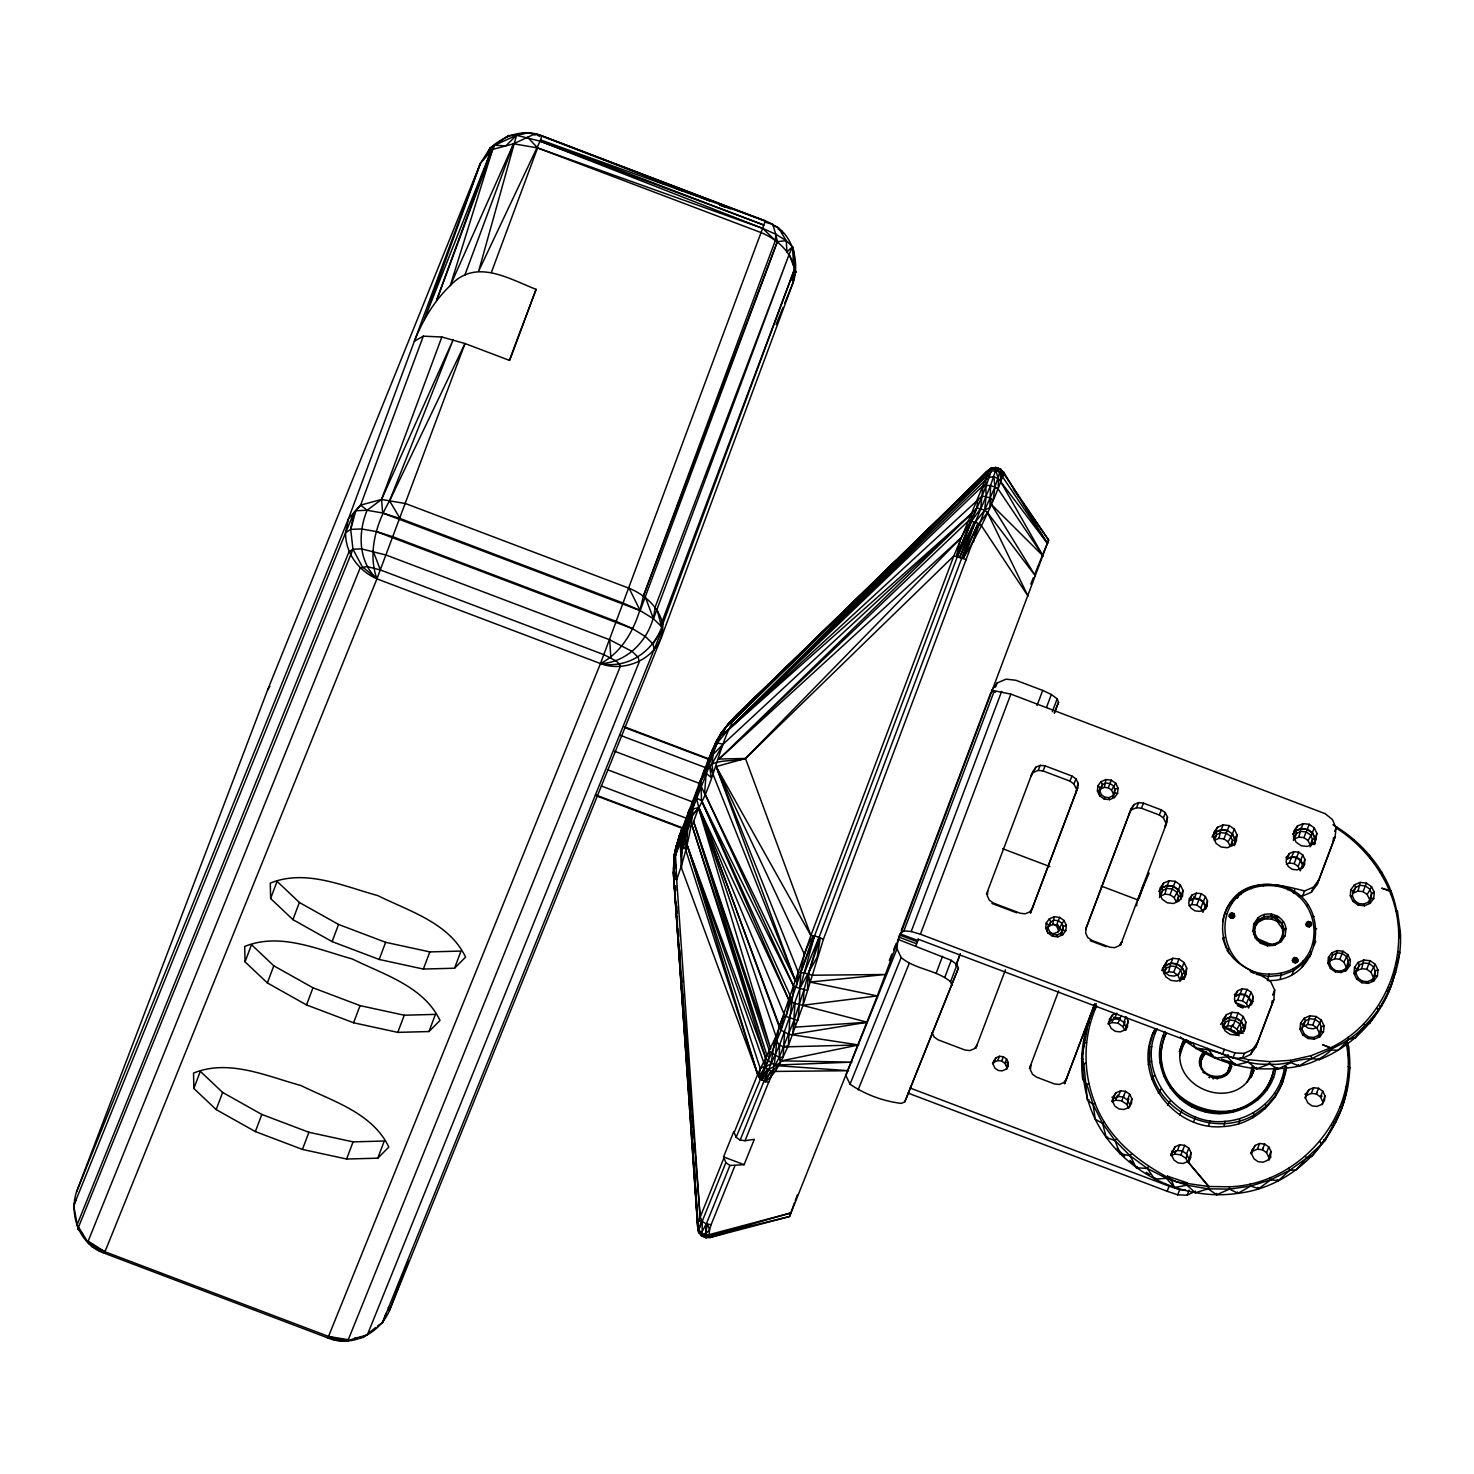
<?xml version="1.0" encoding="UTF-8"?>
<svg xmlns="http://www.w3.org/2000/svg" width="1474" height="1474" viewBox="0 0 1474 1474"><rect width="100%" height="100%" fill="white"/><g stroke="black" fill="none" stroke-linecap="round" stroke-linejoin="round"><path stroke-width="1.5" d="M1284.315 1068.355C1280.187 1097.264 1253.821 1119.448 1225.115 1121.346L1223.973 1126.486C1173.912 1132.124 1130.263 1074.049 1155.211 1028.686M745.052 1140.692L754.319 1139.347L744.094 1164.681L729.925 1165.473L725.89 1162.636L723.55 1156.887L733.776 1131.553L736.116 1137.302L740.151 1140.139L745.052 1140.692L768.728 1082.1C779.23 1061.133 772.597 1035.854 784.279 1014.646L698.787 807.549L696.41 798.153L696.999 791.243L716.143 741.606L728.672 723.218L896.174 560.378M734.826 1166.008L711.15 1224.599L706.249 1224.046L702.214 1221.209L700.113 1216.824L673.821 878.928C672.328 849.632 679.256 836.569 675.055 851.935L679.901 833.916L674.023 855.786L673.434 873.105L697.644 1226.423L698.713 1232.485L701.495 1235.765L705.456 1237.478L710.339 1237.441L789.585 1216.529L877.306 995.927L1048.64 540.092L1000.735 469.285L996.479 467.811L988.63 470.28L985.719 479.934L986.106 496.222L984.669 510.115L823.45 939.178L803.054 1005.231L788.387 1045.545C782.289 1058.277 777.001 1073.09 765.19 1081.713L759.792 1078.71L757.691 1074.343L681.43 867.891L680.288 843.828L687.363 816.062L682.959 832.11L696.999 791.243L680.859 855.915L684.249 826.306M1347.697 1042.45C1361.147 1111.764 1308.543 1185.078 1238.013 1193.332L1229.556 1189.113L1229.574 1186.773C1301.192 1184.451 1361.294 1112.759 1345.928 1041.749M1225.115 1121.346C1177.763 1126.56 1135.201 1072.906 1157.145 1028.963M723.789 1158.251L698.381 1221.706L697.644 1226.423L701.495 1235.765L706.359 1237.626L698.713 1232.485L673.636 876.219L674.023 855.786L679.827 834.671M1397.315 915.317C1392.156 877.417 1365.698 843.736 1332.938 824.814M1267.419 945.829L1260.454 943.176L1255.277 937.906L1252.9 931.034L1253.803 923.94L1257.801 918.007C1267.548 909.218 1284.517 915.686 1286.01 928.694L1285.107 935.806L1281.09 941.72L1274.789 945.295L1267.419 945.829L1267.456 944.502C1256.309 943.028 1249.676 927.736 1258.943 919.887C1267.64 911.964 1282.62 917.676 1283.909 929.339L1283.117 935.622L1280.482 941.186L1273.978 944.042L1267.456 944.502M1252.439 1067.416L1252.347 1071.395L1253.784 1067.876M1264.121 914.433L1264.471 918.984L1258.28 922.079L1254.374 927.662L1253.619 934.442L1255.387 925.119L1253.803 923.94M736.116 1137.302L781.054 1030.179L800.806 972.416L957.51 556.251L974.406 521.833L959.814 556.932L975.309 522.109L984.669 510.115L989.865 507.609L990.602 485.425L996.479 467.811L991.412 467.995L986.419 471.772L972.066 486.899L991.412 467.995L1000.256 472.491L1002.781 476.028C992.573 504.605 979.16 532.354 963.314 558.185L978.073 523.436L973.448 542.211M1344.343 1096.49L1341.93 1107.748L1325.329 1140.415L1306.572 1158.103L1289.658 1170.356L1270.846 1179.753L1250.634 1186.073L1238.013 1193.332C1181.024 1201.752 1121.051 1171.019 1095.274 1119.356C1078.305 1084.109 1078.876 1040.939 1094.721 1005.489M1347.162 1084.606C1345.007 1111.783 1328.461 1135.404 1312.044 1156.335L1306.572 1158.103L1296.236 1169.895L1289.658 1170.356L1278.308 1180.748L1270.846 1179.753L1258.741 1188.634L1250.634 1186.073L1229.556 1189.113L1216.695 1194.714L1208.127 1188.836L1208.459 1186.478L1176.657 1181.982C1142.147 1164.976 1109.259 1140.563 1095.035 1103.289C1082.745 1072.169 1082.764 1036.333 1096.748 1005.784M1180.306 1036.959C1201.881 1054.942 1228.782 1065.794 1256.64 1068.779C1282.048 1069.313 1311.842 1068.963 1331.114 1050.059L1330.414 1047.903L1322.694 1044.771L1330.617 1047.774C1387.126 1020.874 1414.211 948.685 1389.614 891.199L1381.691 888.196L1391.106 890.83L1391.493 895.179M693.683 799.866C692.319 827.154 685.889 853.907 676.677 879.646L700.113 1216.824M759.792 1078.71L767.604 1069.184L761.8 1080.129L768.341 1069.903L780.428 1062.441L779.156 1057.448L779.543 1045.195L799.995 988.022L814.514 935.787L823.45 939.178M681.43 867.891L682.517 836.716L690.809 807.273L684.894 837.711L685.281 848.471L757.691 1074.343L734.015 1132.916M740.151 1140.139L771.031 1063.712L774.882 1039.115L779.543 1045.195L783.855 1046.909L788.387 1045.545L789.806 1018.423L793.86 986.603L701.421 800.437L696.41 798.153L700.758 781.386L701.053 786.176L795.555 981.242L709.547 765.559L688.487 819.397L686.737 819.636L684.894 837.711L757.691 1074.343L776.006 1036.443L810.866 935.474L953.862 555.938L987.801 473.983L727.732 730.312L717.193 742.988L711.205 753.38L721.154 732.928L734.365 717.359L988.63 470.28L727.732 730.312L719.607 736.595L707.299 762.316M966.447 559.641L953.862 555.938L745.476 758.465L716.143 766.591L798.355 972.453L800.806 972.416L813.501 935.714C795.905 960.661 801.893 992.113 797.803 1020.579L786.195 1016.434L783.32 1017.336L781.054 1030.179L788.903 1034.287L858.623 1044.937L781.423 1060.856L779.156 1057.448L769.631 1051.644L693.591 821.571L767.18 1056.268L692.08 825.624L698.565 808.139C715.093 778.898 719.091 743.744 736.116 715.387L823.966 631.24M681.614 834.155L681.43 829.715L674.023 855.786L673.821 878.928L676.677 879.646L675.534 855.583L680.859 832.239L709.123 757.839L721.855 732.044L725.153 729.317M676.677 879.646L673.452 868.131L676.105 867.67L674.171 857.002L680.288 843.828L688.487 819.397L686.644 843.902L765.89 1058.719L774.937 1065.518L779.156 1057.448L783.099 1057.171L784.537 1032.629M1275.913 886.261L1275.968 884.953C1334.246 892.839 1325.476 983.195 1267.364 980.505L1269.206 974.111C1333.933 974.554 1325.476 880.07 1263.476 885.837C1207.574 890.72 1215.147 974.13 1269.206 974.111M795.039 1003.389L867.32 1022.237L792.736 1034.343L795.039 1003.389L791.354 1001.915L790.672 996.664L701.421 800.437L701.163 780.336C713.674 761.45 714.761 735.931 732.357 719.644L989.533 469.893M1136.675 905.791L1136.841 902.641M1229.556 1189.113L1208.127 1188.836L1195.322 1192.761L1195.396 1191.434M1192.521 1042.726L1195.893 1048.401C1220.914 1049.027 1243.245 1066.568 1269.501 1064.007C1286.526 1066.513 1302.924 1055.458 1319.359 1059.695C1357.867 1044.145 1388.453 1008.677 1396.081 967.828M988.446 471.127L995.908 470.906L998.285 478.497L998.359 488.594L990.602 485.425L975.309 522.109L819.12 937.151L808.342 973.982L807.402 990.491L793.86 986.603L704.627 792.957L706.138 773.371L704.922 770.441C713.527 757.544 732.67 762.555 745.476 758.465L960.808 538.121C974.277 516.508 984.392 492.703 992.02 468.437L987.709 470.888L730.957 722.868L850.867 605.114M327.91 1337.931L600.471 663.558C625.179 650.789 638.076 622.36 643.346 596.178L775.342 240.52L775.766 234.219L772.652 224.14L765.393 220.897L541.953 135.866C524.025 128.256 503.629 135.553 489.994 148.303L480.377 163.374L267.568 690.072L76.501 1191.969C68.744 1215.331 80.075 1245.18 104.359 1253.213L327.91 1337.931C351.42 1348.028 379.868 1333.307 389.449 1310.57L661.329 637.634L793.325 281.976C800.419 260.327 791.133 228.323 766.738 222.648M800.806 972.416L808.342 973.982L804.122 989.312L803.054 1005.231L877.306 995.927L809.889 982.071L808.342 973.982L820.336 937.722L817.186 957.031L799.995 988.022M1347.973 1055.495L1348.618 1046.522L1346.941 1046.208M702.195 1235.912L702.214 1221.209L725.89 1162.636M1230.145 1066.236L1230.421 1062.367L1232.006 1061.925L1229.592 1064.486L1230.421 1062.367L1229.445 1062.183L1229.703 1066.089L1227.602 1072.188L1230.145 1066.236L1231.693 1066.181C1226.35 1090.041 1188.136 1072.796 1202.692 1053.044L1204.258 1054.555L1206.451 1051.496L1200.757 1060.801L1201.55 1059.032C1195.267 1078.747 1231.767 1083.906 1230.403 1062.717M1394.201 974.443C1390.277 994.453 1379.001 1011.385 1364.85 1025.628C1347.199 1045.858 1320.593 1051.717 1299.147 1066.015L1290.819 1062.625L1278.05 1069.055L1269.501 1064.007L1269.685 1061.667L1290.69 1060.303L1311.123 1055.679L1330.414 1047.903M1314.421 941.204L1314.108 945.368L1315.748 941.315L1314.089 940.375M697.773 1227.308L673.434 873.105L674.41 860.392M897.021 948.814L897.85 939.325L951.227 960.329L957.013 964.678L958.395 968.105L904.852 1101.778L901.443 1103.4C883.331 1101.262 865.035 1094.482 850.019 1084.219L845.855 1075.449L897.021 948.814L901.185 957.566C915.465 969.689 936.34 969.579 950.564 981.813L951.928 985.258M987.746 891.125L987.322 895.879L989.404 900.246L993.458 903.101L1020.266 913.254L1025.185 913.806L1029.626 911.909L1032.445 908.076L1077.678 788.019L1078.102 783.265L1076.002 778.898L1071.966 776.043L1045.14 765.89L1040.239 765.338L1035.78 767.235L1030.916 776.135L1035.78 767.235M993.623 1060.875L993.292 1064.67L994.968 1068.171L998.193 1070.456L1002.117 1070.879L1005.673 1069.369L1007.94 1066.292L1008.271 1062.496L1006.595 1058.995L1003.37 1056.729L999.446 1056.287L995.871 1057.816L992.463 1063.749M1045.748 928.307L1046.208 923.092L1049.304 918.873L1054.205 916.773L1059.603 917.381L1064.044 920.513L1066.328 925.322L1065.868 930.536L1062.772 934.756L1057.89 936.838L1052.491 936.248L1048.051 933.116L1045.748 928.307L1048.254 928.657L1049.912 932.158L1053.155 934.424L1057.079 934.866L1060.635 933.355L1062.883 930.278L1063.215 926.483L1061.556 922.982L1058.314 920.716L1054.389 920.273L1050.833 921.803L1047.424 927.736M1061.151 934.59L1063.215 926.483L1066.328 925.322M1032.445 908.076L1030.4 913.143L1075.633 793.086L1078.102 783.265M1097.43 791.096L1097.89 785.882L1100.986 781.662L1105.887 779.562L1111.285 780.17L1115.726 783.302L1118.029 788.111L1117.568 793.325L1114.473 797.545L1109.572 799.645L1104.173 799.037L1099.733 795.905L1097.43 791.096L1099.936 791.446L1101.612 794.947L1104.837 797.231L1108.761 797.655L1112.336 796.144L1114.584 793.067L1114.915 789.272L1113.239 785.771L1110.014 783.505L1106.09 783.062L1102.515 784.592L1099.107 790.525M1118.029 788.111L1114.915 789.272L1112.833 797.379L1114.584 793.067L1117.568 793.325M1125.602 1030.068L1128.2 1021.15L1126.044 1016.655L1123.759 1022.348L1125.896 1026.825M1126.228 1029.792L1128.2 1021.15M1129.287 1107.693L1131.866 1098.775L1129.729 1094.279L1125.583 1091.368L1120.572 1090.797L1116.002 1092.75L1113.11 1096.674L1112.686 1101.539L1114.823 1106.034L1118.969 1108.945L1123.999 1109.498L1128.568 1107.564L1131.442 1103.621L1131.866 1098.775M1167.519 817.149L1165.05 826.969L1167.519 817.149L1165.418 812.782L1161.383 809.926L1143.492 803.164L1138.591 802.611L1134.132 804.509L1131.332 808.342L1085.656 929.173M1159.541 897.574L1159.835 894.331L1162.71 890.407L1167.279 888.453L1172.309 889.025L1176.436 891.936L1178.592 896.413L1178.15 901.277M1163.797 965.47L1163.281 971.403L1165.897 976.875L1170.946 980.431L1177.063 981.113L1182.645 978.736L1186.165 973.946L1186.681 968.013L1184.064 962.54L1179.016 958.984L1172.899 958.303L1167.316 960.679L1162.433 968.86M1180.895 899.472L1181.245 895.418L1178.574 889.817L1173.396 886.169L1167.113 885.469L1161.401 887.901L1159.006 891.18M1182.996 890.407L1182.48 896.321L1178.96 901.111L1173.396 903.488L1167.261 902.807L1162.212 899.251L1159.596 893.778L1160.13 887.864L1163.649 883.055L1169.214 880.697L1175.349 881.378L1180.379 884.934L1182.996 890.407L1180.95 895.473L1178.334 889.983L1173.286 886.445L1167.168 885.763L1161.604 888.122L1159.246 891.328M1179.919 981.518L1181.835 978.902L1182.259 974.038L1180.121 969.542L1175.976 966.631L1170.964 966.078L1166.395 968.013L1163.502 971.956M1184.119 979.012L1186.681 968.013M1184.562 977.096L1184.93 973.043L1182.24 967.423L1177.081 963.793L1170.798 963.093L1165.086 965.525L1162.673 968.805M1172.254 1150.66L1171.83 1155.524L1173.967 1160.02L1178.113 1162.931L1183.125 1163.483L1187.694 1161.549L1190.587 1157.606L1191.01 1152.742L1188.873 1148.264L1184.727 1145.353L1179.697 1144.782L1175.128 1146.735L1170.725 1154.455M1205.161 909.126L1207.482 900.909L1205.4 896.524L1201.365 893.686L1196.446 893.133L1192.005 895.031L1189.186 898.864L1188.763 903.617L1190.863 907.984L1194.898 910.84L1199.799 911.374L1204.258 909.476L1207.077 905.644L1207.482 900.909M1188.431 1161.678L1191.01 1152.742M1232.098 845.486L1232.522 840.641L1230.385 836.145L1226.239 833.234L1221.209 832.681L1216.64 834.616L1213.765 838.54M1234.364 845.615L1236.944 834.616L1234.328 829.143L1229.279 825.587L1223.144 824.906L1217.579 827.283L1214.06 832.073L1213.544 838.006L1216.161 843.478L1221.209 847.034L1227.326 847.716L1232.89 845.339L1236.41 840.548L1236.944 834.616L1234.88 839.719M1234.825 843.681L1235.175 839.646L1232.504 834.026L1227.326 830.378L1221.043 829.678L1215.331 832.11L1212.936 835.389M1229.095 916.036L1231.398 912.903L1234.088 913.917L1234.586 916.662L1232.393 918.376L1229.721 917.362L1229.095 916.036L1234.586 916.662M1243.43 1031.026L1245.825 1021.998L1243.208 1016.526L1238.16 1012.97L1232.024 1012.288L1226.46 1014.665L1222.941 1019.455L1222.425 1025.388L1225.041 1030.86L1230.09 1034.416L1236.207 1035.098L1241.79 1032.721L1245.29 1027.931L1245.825 1021.998M1243.706 1031.081L1244.056 1027.028L1241.384 1021.408L1236.207 1017.779L1232.835 1026.309L1227.805 1025.738L1223.236 1027.691L1225.539 1021.998L1230.09 1020.063L1235.12 1020.616L1239.265 1023.527L1241.403 1028.023L1240.979 1032.887L1243.522 1033.108M1250.855 1004.844L1253.176 996.608L1251.076 992.242L1247.041 989.386L1242.14 988.851L1237.681 990.749L1234.862 994.581L1234.457 999.317L1236.539 1003.702L1240.574 1006.539L1245.493 1007.092L1249.934 1005.194L1252.753 1001.362L1253.176 996.608M1252.218 1149.388L1251.776 1154.253L1253.932 1158.748L1258.059 1161.659L1263.089 1162.212L1267.658 1160.259L1270.533 1156.335L1270.975 1151.47L1268.819 1146.993L1264.692 1144.082L1259.662 1143.511L1255.093 1145.464L1250.671 1153.184M915.722 946.105L918.376 939.288L1232.964 1058.019L1242.306 1058.424L1250.578 1054.481L1255.811 1047.148L1271.822 1004.623L1272.154 1000.828M1255.811 1047.148L1273.868 999.556L1274.697 990.067L1270.514 981.316C1256.567 971.09 1237.478 967.902 1228.542 951.32C1220.767 936.93 1220.527 919.629 1228.432 905.239C1245.788 876.127 1277.995 884.087 1304.564 890.959L1313.463 887.164L1319.101 879.499L1335.112 836.974L1336.034 828.001L1332.422 819.562L1325.163 813.685L1010.869 694.107L994.36 690.772L990.952 692.393L901.296 930.352M1293.435 840.512L1293.73 837.269L1296.604 833.344L1301.174 831.391L1306.204 831.962L1310.331 834.874L1312.486 839.369L1312.044 844.215L1310.128 846.85M1292.385 960.606L1294.688 957.474L1297.378 958.487L1297.875 961.214L1295.701 962.946L1293.011 961.914L1292.385 960.606L1297.875 961.214M1302.334 868.131L1302.611 864.98L1300.529 860.595L1296.475 857.757L1291.574 857.205L1287.134 859.102L1286.102 857.168M1302.537 867.633L1304.859 859.397L1302.776 855.031L1298.741 852.193L1293.84 851.64L1289.381 853.538L1286.562 857.371L1286.139 862.106L1288.239 866.491L1292.274 869.328L1297.175 869.881L1301.634 867.983L1304.453 864.151L1304.859 859.397M1305.946 924.585L1308.267 921.453L1310.939 922.466L1311.436 925.211L1309.262 926.925L1306.572 925.912L1305.946 924.585L1311.436 925.211M1316.89 833.344L1314.329 844.326L1316.89 833.344L1314.274 827.872L1309.244 824.316L1303.108 823.634L1297.544 826.011L1294.025 830.802L1293.49 836.716L1296.107 842.207L1301.155 845.744L1307.291 846.426L1312.855 844.068L1316.374 839.277M1305.19 828.885L1301.008 828.406L1295.296 830.839L1296.604 833.344L1294.301 839.019L1298.87 837.085L1303.9 837.637L1307.291 829.107L1312.468 832.755L1315.14 838.374L1314.605 844.436L1312.044 844.215M1300.031 1029.221L1300.584 1023.14L1304.177 1018.239L1309.889 1015.807L1316.171 1016.507L1321.349 1020.137L1324.021 1025.757L1323.486 1031.837L1319.875 1036.738L1314.182 1039.17L1307.899 1038.47L1302.721 1034.84L1300.031 1029.221L1302.168 1029.515L1304.324 1034.011L1308.451 1036.922L1313.481 1037.493L1318.051 1035.54L1320.925 1031.616L1321.367 1026.752L1319.212 1022.256L1315.084 1019.345L1310.054 1018.792L1305.485 1020.727L1302.611 1024.67L1302.168 1029.515M1318.788 1035.669L1321.367 1026.752L1324.021 1025.757M1327.908 963.167L1328.406 957.474L1331.796 952.867L1337.139 950.583L1343.017 951.246L1347.862 954.655L1350.368 959.906L1349.871 965.599L1346.499 970.205L1341.156 972.49L1335.26 971.827L1330.414 968.418L1327.908 963.167L1329.585 963.388L1331.667 967.773L1335.702 970.611L1340.603 971.163L1345.062 969.266L1347.881 965.433L1348.305 960.698L1346.204 956.313L1342.169 953.475L1337.268 952.923L1332.809 954.82L1328.424 962.54M1329.585 963.388L1329.99 958.653L1328.406 957.474M1322.325 1104.616L1324.905 1095.698L1322.768 1091.202L1318.622 1088.291L1313.592 1087.738L1309.023 1089.673L1306.148 1093.597L1305.724 1098.462L1307.862 1102.957L1312.007 1105.869L1317.019 1106.421L1321.588 1104.487L1324.481 1100.544L1324.905 1095.698M1350.295 895.823L1350.829 889.743L1354.44 884.824L1360.152 882.392L1366.435 883.092L1371.594 886.74L1374.284 892.341L1373.75 898.421L1370.138 903.341L1364.427 905.773L1358.144 905.073L1352.985 901.425L1350.295 895.823L1352.432 896.118L1354.569 900.614L1358.715 903.525L1363.745 904.078L1368.314 902.143L1371.189 898.2L1371.612 893.336L1369.475 888.859L1365.348 885.948L1360.318 885.377L1355.748 887.33L1352.856 891.254L1352.432 896.118M1350.368 959.906L1348.305 960.698L1345.522 971.255L1347.881 965.433L1349.871 965.599M1353.98 973.43L1354.514 967.368L1358.125 962.448L1363.819 960.016L1370.101 960.716L1375.279 964.365L1377.969 969.966L1377.416 976.046L1373.823 980.947L1368.112 983.379L1361.829 982.697L1356.651 979.049L1353.98 973.43L1356.117 973.743L1358.254 978.22L1362.4 981.131L1367.43 981.702L1371.981 979.749L1374.874 975.825L1375.297 970.961L1373.16 966.483L1369.014 963.554L1363.984 963.001L1359.433 964.954L1355.011 972.674M1356.117 973.743L1356.541 968.879L1354.514 967.368M1369.033 902.272L1371.612 893.336L1374.284 892.341M1377.969 969.966L1375.297 970.961L1372.57 981.5L1374.874 975.825L1377.416 976.046M1298.594 895.602L1302.519 896.026L1311.418 892.231L1317.056 884.566L1333.067 842.041L1333.528 837.564M76.501 1191.969L348.38 519.032L480.377 163.374L492.611 149.445L513.56 143.789L537.586 147.916L761.118 232.616C776.964 239.193 790.801 251.409 794.744 268.544L793.325 281.976L784.702 303.294M990.602 485.425L986.217 485.517L982.9 487.397L981.96 495.983L977.796 499.981L976.838 507.922L971.808 513.394L971.016 520.948L956.497 556.177L960.808 538.121L719.036 759.036L745.476 758.465L810.866 935.474L814.514 935.787M1208.459 1186.478L1187.694 1161.549L1208.975 1186.496L1208.127 1188.836L1186.939 1185.207L1166.524 1178.371L1147.398 1168.458L1130.079 1155.745L1114.989 1140.563L1102.552 1123.317L1095.274 1119.356L1093.063 1104.413L1086.78 1084.385L1082.745 1079.429C1079.484 1053.542 1083.887 1026.678 1096.324 1003.702M734.236 1230.2L710.339 1237.441L705.456 1237.478L706.249 1224.046L729.925 1165.473M1246.986 1082.082L1249.915 1076.481L1252.237 1066.236M1252.181 1071.598L1252.66 1067.231M779.543 1045.195L771.031 1063.712L765.375 1066.973L759.202 1077.494L760.271 1068.539L686.644 843.902L763.808 1062.643C764.582 1067.876 769.483 1071.966 774.808 1071.432L848.563 1070.714L774.937 1065.518M713.14 773.095L711.905 764.085L713.14 754.393L723.181 744.149L971.808 513.394L719.036 759.036L968.492 520.819L975.309 522.109L981.168 525.297L1027.986 596.049L987.451 512.528L984.669 510.115L976.838 507.922L957.51 556.251M1399.452 938.256L1400.3 931.513L1397.389 910.858L1395.731 910.692M971.808 513.394L727.732 730.312L985.719 479.934L989.367 477.226L993.918 476.857L994.932 487.083L993.126 500.589L990.307 497.862L981.96 495.983L980.671 508.493L971.661 520.985L956.497 556.177M1181.19 1046.595L1184.046 1039.539C1161.309 1084.606 1236.041 1117.292 1253.969 1070.271L1251.113 1077.328L1249.915 1076.481M796.31 987.046L798.355 972.453M984.669 510.115L994.932 487.083L1000.735 469.285L995.669 467.387L991.578 469.064M769.631 1051.644L768.175 1060.543L759.202 1077.494M685.244 828.572L682.149 847.347L685.281 848.471M504.9 138.059L508.493 135.571L516.563 135.276L540.092 141.154L762.684 228.396L775.766 234.219L786.232 240.667L792.515 246.748L789.18 254.265L795.794 272.008L792.312 280.521L795.794 272.008L794.744 268.544L662.747 624.202C664.24 655.156 627.408 674.042 600.471 663.558L376.939 578.858C367.542 553.137 376.146 523.583 389.597 500.828L464.992 343.534L509.691 360.467L536.094 289.328C508.106 278.475 475.605 258.079 450.307 285.532C434.075 300.972 422.651 320.521 414.378 341.213L423.314 336.164L441.85 337.012L464.992 343.534L376.939 578.858L104.359 1253.213M82.655 1233.738L78.159 1229.371L78.564 1226.994L352.968 549.212L350.701 529.369L353.963 512.676L360.614 505.103L423.314 336.164M1275.839 1068.632C1270.864 1100.396 1235.267 1120.019 1205.087 1111.82L1205.308 1110.548C1172.475 1103.16 1150.457 1063.509 1166.505 1032.777M1269.501 1064.007L1256.64 1068.779L1248.128 1062.054L1235.452 1065.149L1235.673 1063.878L1221.578 1059.143M1195.322 1192.761L1186.939 1185.207L1174.446 1187.51L1166.524 1178.371L1154.621 1179.089L1147.398 1168.458L1136.325 1167.758L1130.079 1155.745L1120.074 1153.755L1114.989 1140.563L1106.274 1137.486L1102.552 1123.317L1093.063 1104.413L1087.351 1099.825L1083.851 1063.731L1081.548 1058.664L1088.328 1022.698L1094.814 1005.508M1347.789 1078.489L1349.816 1067.287L1348.12 1066.679M1210.099 1120.774L1208.551 1125.896M1283.633 921.84L1281.809 923.258L1271.528 919.076L1271.491 913.917L1272.523 916.644L1278.455 916.552L1277.221 918.578L1277.829 922.337L1281.919 928.03L1283.909 929.339L1286.01 928.694M1283.909 929.339L1280.482 941.186M786.195 1016.434L789.216 1000.735L701.421 800.437M1330.617 1047.774L1331.114 1050.059L1338.152 1050.299L1349.042 1039.188L1355.085 1038.046L1364.85 1025.628L1369.678 1023.269C1388.563 996.442 1402.732 965.065 1400.3 931.513L1398.605 931.052M78.159 1229.371L73.7 1205.695L345.579 532.759L348.38 519.032L360.614 505.103L381.563 499.446L405.59 503.574L629.122 588.273C644.893 594.777 658.896 606.993 662.747 624.202C654.806 650.458 628.164 669.436 600.471 663.558L765.393 220.897L540.516 139.919L763.882 225.061L540.092 141.154L541.953 135.866L765.264 221.174M1179.9 1055.624L1183.161 1045.637L1186.625 1040.331L1185.317 1039.852L1180.066 1049.414M1248.128 1062.054L1248.607 1059.732L1269.685 1061.667M1200.665 1056.766L1201.844 1057.65L1201.015 1061.427L1199.744 1060.911M1222.738 921.563C1225.852 897.924 1250.689 881.341 1273.812 884.879M680.288 843.828L688.284 813.74M1205.087 1111.82C1171.167 1104.192 1148.412 1063.215 1164.976 1031.468M1205.308 1110.548C1234.512 1118.471 1268.967 1099.475 1273.776 1068.742M1396.597 965.599L1399.784 952.259L1398.089 951.504M701.495 1235.765L705.088 1234.604L707.612 1224.212L709.528 1229.74L709.031 1236.225L710.339 1237.441M682.959 832.11L686.165 819.083M1223.973 1126.486C1256.014 1124.717 1282.196 1098.388 1286.489 1067.139L1284.812 1066.347M1286.489 1067.139L1281.79 1084.367M1211.462 1077.439L1211.702 1076.499M681.43 829.715L676.216 846.039L678.206 843.865L682.665 827.909L675.534 855.583L685.613 820.484M535.228 135.074L529.221 132.678L516.563 135.276L478.718 270.94L540.092 141.154M400.025 518.479L389.597 500.828L453.218 339.646L381.563 499.446L367.118 510.262C357.777 532.556 358.2 561.502 376.939 578.858C358.569 570.843 345.377 553.155 345.579 532.759L350.701 529.369L355.842 510.704L367.118 510.262L382.632 513.007L400.025 518.479L623.557 603.198L640.158 610.586L653.479 618.785L661.457 626.505L662.194 629.453L382.485 1322.712L377.381 1326.103M1186.939 1185.207L1187.565 1182.922L1167.445 1176.178L1166.524 1178.371M1274.402 1067.802C1257.359 1147.472 1134.003 1107.103 1166.229 1032.942M1139.089 898.532L1144.119 883.313L1137.652 900.485M673.434 873.105L674.429 869.697M705.456 1237.478L709.51 1236.668L701.366 1232.946L698.75 1229.906L701.624 1219.993L698.381 1221.706M1259.367 919.629L1257.801 918.007L1258.28 922.079L1264.526 916.717M1256.53 939.675L1256.898 938.441L1272.781 945.166M1251.094 1077.402L1253.011 1071.119L1251.776 1070.437M804.122 989.312L794.154 1020.008L779.156 1057.448M508.493 135.571L494.693 145.207L492.611 149.445L450.307 285.532L513.56 143.789L535.228 133.747L541.953 135.866M711.15 1224.599L709.528 1229.74L705.088 1234.604L709.031 1236.225L789.585 1216.529L794.449 1202.784M682.333 828.37L674.171 857.002L674.023 855.786M1239.155 1035.78L1227.75 1029.276L1228.063 1028.355L1223.641 1027.175M1230.053 1070.75L1228.874 1069.866L1229.961 1066.715L1231.693 1066.181M675.055 851.935L677.303 845.468M1235.452 1065.149L1227.252 1056.803L1228.026 1054.555M789.216 1000.735L698.787 807.549L692.375 815.435L688.321 827.061L692.08 825.624L765.89 1058.719L765.061 1066.089L760.271 1068.539M1137.615 900.467L1149.13 872.995M480.377 163.374L424.254 319.582L490.787 151.527L494.693 145.207L516.563 135.276L505.785 145.889L494.693 145.207L489.994 148.303L487.139 154.899M1052.491 936.248L1053.155 934.424M1104.173 799.037L1104.837 797.231M1129.581 1104.45L1127.426 1099.954L1123.299 1097.043L1123.851 1095.495M1230.937 918.21L1232.872 913.069M1294.227 962.78L1296.162 957.639M1307.788 926.759L1309.723 921.619M1262.96 1148.209L1262.389 1149.757L1266.534 1152.668L1268.672 1157.164L1270.809 1157.459M1307.899 1038.47L1308.451 1036.922M1358.144 905.073L1358.715 903.525M1335.26 971.827L1335.702 970.611M1316.89 1092.418L1316.319 1093.966L1320.464 1096.896L1322.602 1101.373M1361.829 982.697L1362.4 981.131M492.611 149.445L436.525 300.604L490.787 151.527L489.737 148.487L494.693 145.207M441.85 337.012L381.563 499.446L382.632 513.007L640.158 610.586L777.369 241.644L775.766 234.219M464.715 275.417L513.56 143.789M491.395 272.395L537.586 147.916L527.655 137.229M645.372 597.302L653.479 618.785L789.18 254.265L654.972 607.564C652.89 635.497 629.472 662.747 600.471 663.558M795.205 1200.72L797.471 1194.659M1200.573 1061.28L1203.705 1054.26M794.744 268.544L661.918 622.083L661.457 626.505L657.183 609.923M687.787 813.593L689.261 809.65M193.868 1088.475L200.317 1071.322L222.629 1092.437L261.819 1114.436L308.895 1132.272L353.078 1141.871L384.253 1141.023L377.786 1158.177L346.611 1159.025L302.428 1149.425L255.352 1131.59L216.181 1109.59L193.868 1088.475L193.536 1073.09C228.894 1058.682 266.72 1076.167 301.083 1085.583C332.627 1101.244 372.59 1112.852 388.823 1147.085L377.786 1158.177M245.034 961.84L251.501 944.687L273.796 965.802L312.985 987.783L360.061 1005.618L404.245 1015.217L435.42 1014.388L428.971 1031.542L397.777 1032.371L353.594 1022.772L306.518 1004.936L267.347 982.937L245.034 961.84L244.702 946.455C280.06 932.047 317.887 949.532 352.249 958.948C383.793 974.609 423.757 986.217 439.989 1020.45L428.971 1031.542M270.608 898.514L277.075 881.36L299.388 902.475L338.559 924.456L385.635 942.31L429.837 951.909L461.012 951.062L454.545 968.215L423.37 969.063L379.187 959.463L332.111 941.61L292.921 919.629L270.608 898.514L270.295 883.129C305.652 868.72 343.46 886.206 377.823 895.621C409.367 911.282 449.33 922.89 465.563 957.123L454.545 968.215M216.181 1109.59L222.629 1092.437M267.347 982.937L273.796 965.802M292.921 919.629L299.388 902.475M509.451 360.08L536.094 289.328M255.352 1131.59L261.819 1114.436M306.518 1004.936L312.985 987.783M332.111 941.61L338.559 924.456M302.428 1149.425L308.895 1132.272M353.594 1022.772L360.061 1005.618M379.187 959.463L385.635 942.31M346.611 1159.025L353.078 1141.871M397.777 1032.371L404.245 1015.217M423.37 969.063L429.837 951.909M917.86 940.541L899.969 933.779L903.912 930.886L994.36 690.772M903.912 930.886L911.208 931.513L1001.657 691.398M911.208 931.513L920.421 934.221L1010.869 694.107M936.101 973.411L942.549 956.276M1037.051 705.438L1042.708 690.422L1015.881 680.269L1006.079 679.164L997.161 682.959L991.541 690.643L995.521 692.135M944.76 977.483L951.227 960.329M1046.522 707.354L1051.367 694.494L1042.708 690.422M956.276 964.365L960.311 953.641M904.852 1101.778L958.395 968.105M955.907 965.728L959.942 955.005M950.564 981.813L957.013 964.678M1052.325 711.684L1057.171 698.823L1051.367 694.494M1054.5 712.992L1058.553 702.269L1057.171 698.823M986.493 894.055L1032.961 771.068M975.954 1047.774L1005.452 969.818M1029.589 1068.097L1058.664 990.915M1131.332 808.342L1086.098 928.399L1085.675 933.134L1087.775 937.519L1091.81 940.357L1109.682 947.137L1114.602 947.69L1119.042 945.792L1121.861 941.96L1120.498 945.331M1094.445 1004.476L1064.56 1083.795L1094.869 1003.702M1120.627 944.871L1167.095 821.902M643.346 596.178L777.369 241.644L786.232 240.667L786.969 251.907L792.515 246.748C795.942 255.039 791.685 264.049 795.794 272.008M382.485 1322.712L386.114 1313.15M408.224 1261.228L389.449 1310.57L388.288 1307.401M487.526 154.733L489.994 148.303M698.492 785.218L700.832 779.12M702.379 775.048L704.719 768.949M1111.285 780.17L1108.264 787.816L1104.339 787.374L1100.783 788.885L1098.535 791.962M1059.603 917.381L1056.582 925.009L1052.657 924.585L1049.083 926.096L1046.835 929.173M1173.396 886.169L1170.006 894.7L1164.976 894.147L1160.406 896.081L1162.71 890.407L1161.401 887.901M1227.326 830.378L1223.954 838.909L1218.924 838.356L1214.355 840.309L1216.64 834.616L1215.331 832.11M1177.081 963.793L1173.691 972.324L1168.661 971.753L1164.091 973.706L1166.395 968.013L1165.086 965.525M1195.506 1116.979L1193.535 1121.972M1366.435 883.092L1363.045 891.623L1358.015 891.07L1353.445 893.004L1355.748 887.33L1354.44 884.824M1316.171 1016.507L1312.781 1025.02L1307.751 1024.467L1303.2 1026.42L1301.266 1029.036M1343.017 951.246L1339.811 959.298L1334.91 958.745L1330.451 960.643L1328.59 963.204M1370.101 960.716L1366.73 969.247L1361.7 968.676L1357.13 970.629L1355.214 973.245M918.044 938.993L916.754 942.144M698.75 1229.906L702.214 1221.209M1218.39 1076.886L1217.671 1078.692L1219.661 1076.757L1220.196 1077.715M1213.507 1078.747L1214.226 1076.923L1212.955 1078.728M704.977 768.101L705.549 766.701M776.098 324.612L782.989 307.569M1030.805 584.036L1033.385 577.679M1035.098 573.423L1048.64 540.092L1022.459 502.247M995.466 687.197L997.161 682.959M889.319 960.44L891.881 954.102M893.576 949.882L896.137 943.544M850.019 1084.219L901.185 957.566M858.108 1089.894L909.274 963.259M1054.26 712.863L1058.553 702.269M1033.735 772.302L1038.193 770.405L1040.239 765.338M1038.193 770.405L1043.095 770.957L1045.14 765.89M1076.057 788.332L1073.956 783.965L1069.921 781.109L1071.966 776.043M1073.956 783.965L1076.002 778.898M1075.633 793.086L1077.678 788.019M975.825 1048.217L977.188 1044.845L974.369 1048.677L969.91 1050.575L965.009 1050.041L938.183 1039.87L934.148 1037.033L932.065 1032.648M1098.775 794.32L1100.267 787.65L1097.89 785.882M1100.783 788.885L1102.515 784.592L1100.986 781.662M1104.339 787.374L1105.887 779.562M995.871 1057.816L994.139 1062.109L997.695 1060.598L1001.62 1061.04L1004.863 1063.307L1006.521 1066.808L1008.271 1062.496M1049.083 926.096L1050.833 921.803L1049.304 918.873M1047.093 931.531L1048.585 924.861L1046.208 923.092M997.695 1060.598L999.446 1056.287M1052.657 924.585L1054.205 916.773M1001.62 1061.04L1003.37 1056.729M1113.165 793.583L1111.507 790.082L1115.726 783.302M1059.382 926.741L1058.221 929.597L1056.545 926.096L1053.32 923.829M1006.595 1058.995L1004.863 1063.307L1006.724 1062.349M1061.483 930.794L1059.806 927.293L1064.044 920.513M1058.461 931.955L1059.622 929.099L1057.374 932.158L1053.818 933.668L1049.893 933.245M1006.779 1069.166L1007.94 1066.292M1061.722 933.153L1062.883 930.278L1065.868 930.536M1129.287 813.408L1134.132 804.509M1029.478 1068.558L1030.842 1065.186L1030.418 1069.921L1032.5 1074.306L1036.554 1077.144L1054.426 1083.924L1059.327 1084.459L1063.786 1082.561L1066.605 1078.728M1132.087 809.576L1136.546 807.678L1138.591 802.611M1136.546 807.678L1141.447 808.231L1143.492 803.164M1165.455 822.216L1163.373 817.849L1159.338 814.993L1161.383 809.926M1163.373 817.849L1165.418 812.782M1161.604 888.122L1163.649 883.055M1110.014 1020.819L1112.317 1015.125L1116.887 1013.191L1114.584 1018.866L1110.014 1020.819L1108.098 1023.435M1108.19 1024.117L1111.912 1022.532L1113.957 1017.465M1167.168 885.763L1169.214 880.697M1164.976 894.147L1167.113 885.469M1111.912 1022.532L1118.029 1023.214L1119.392 1019.842M1113.902 1017.189L1114.584 1018.866L1119.614 1019.437L1121.143 1015.641M1173.286 886.445L1175.349 881.378M1181.245 895.418L1178.592 896.413L1176.289 902.106L1174.152 897.611L1178.574 889.817M1124.828 1030.418L1123.077 1026.77L1125.123 1021.703M1178.334 889.983L1180.379 884.934M1212.015 837.14L1217.579 827.283M1192.005 895.031L1189.96 900.098L1194.401 898.2L1199.302 898.753L1203.355 901.591L1205.437 905.976M1161.752 970.537L1167.316 960.679M1215.534 832.349L1221.098 829.973L1223.144 824.906M1116.002 1092.75L1111.783 1101.06M1188.873 905.791L1191.84 904.539L1194.069 896.376M1194.401 898.2L1196.446 893.133M1218.924 838.356L1221.043 829.678M1111.875 1101.741L1115.578 1100.157L1117.624 1095.09M1165.271 965.746L1170.835 963.37L1172.899 958.303M1111.875 1097.227L1113.699 1098.443L1118.269 1096.49L1120.572 1090.797M1168.661 971.753L1170.798 963.093M1196.759 905.073L1199.099 899.251L1203.152 902.088L1205.235 906.473L1202.876 912.295L1200.794 907.929L1196.759 905.073L1191.84 904.539M1199.302 898.753L1201.365 893.686M1229.279 825.587L1227.234 830.654L1221.098 829.973M1115.578 1100.157L1121.714 1100.838L1125.583 1091.368M1170.835 963.37L1176.971 964.051L1179.016 958.984M1200.794 907.929L1203.152 902.088M1203.355 901.591L1205.4 896.524M1235.175 839.646L1232.522 840.641L1230.219 846.316L1228.082 841.82L1232.504 834.026M1234.328 829.143L1232.282 834.21L1234.493 838.853M1129.729 1094.279L1127.426 1099.954L1129.029 1099.143M1184.93 973.043L1182.259 974.038L1179.974 979.713L1177.818 975.235L1182.24 967.423M1148.541 1049.691L1153.258 1032.463L1155.247 1032.629M1128.494 1108.043L1126.762 1104.394L1128.126 1101.004M1184.635 973.08L1182.019 967.607L1184.064 962.54M1205.695 909.016L1207.077 905.644M1235.046 843.92L1236.41 840.548M1148.393 1064.652L1149.517 1061.87L1149.665 1046.909L1151.765 1046.687M1184.801 977.317L1186.165 973.946M1151.673 1079.373L1152.797 1076.573L1149.517 1061.87L1151.618 1061.225M1158.232 1093.1L1161.18 1088.881M1236.962 898.311L1239.026 893.244M1237.81 897.684L1239.45 893.631L1240.832 894.589M1179.826 1050.483L1181.245 1046.945M1184.248 1042.505L1185.317 1039.852M1167.721 1105.168L1170.411 1100.617M1179.697 1114.952L1182.056 1110.143M1293.14 834.266L1297.544 826.011M1289.381 853.538L1287.336 858.605L1291.777 856.707L1296.696 857.242L1300.731 860.097L1302.813 864.464M1295.499 831.078L1301.063 828.701L1303.108 823.634M1226.46 1014.665L1224.415 1019.732L1229.979 1017.355L1236.115 1018.037L1241.163 1021.593L1243.78 1027.065M1298.87 837.085L1301.008 828.406M1237.681 990.749L1235.636 995.816L1240.095 993.918L1244.996 994.453L1249.031 997.308L1251.131 1001.675M1286.249 864.298L1289.234 863.045L1291.574 857.205M1291.777 856.707L1293.84 851.64M1170.909 1155.045L1175.128 1146.735M1171.001 1155.708L1174.723 1154.142L1176.086 1150.752M1229.979 1017.355L1232.024 1012.288M1237.534 1000.238L1239.892 994.416L1244.793 994.968L1248.828 997.806L1250.929 1002.191L1248.57 1008.013L1246.47 1003.628L1242.435 1000.791L1237.534 1000.238L1234.567 1001.509M1240.095 993.918L1242.14 988.851M1172.843 1152.41L1177.413 1150.475L1179.697 1144.782M1227.805 1025.738L1229.924 1017.078L1234.125 1017.539M1301.063 828.701L1307.18 829.383L1309.244 824.316M1289.234 863.045L1294.135 863.58L1296.475 857.757M1296.696 857.242L1298.741 852.193M1230.2 1030.252L1232.338 1024.964M1242.435 1000.791L1244.793 994.968M1244.996 994.453L1247.041 989.386M1174.723 1154.142L1180.858 1154.824L1184.727 1145.353M1236.115 1018.037L1238.16 1012.97M1315.14 838.374L1312.486 839.369L1310.183 845.044L1308.046 840.548L1312.468 832.755M1304.693 864.206L1302.611 864.98L1300.252 870.802L1298.17 866.417L1300.529 860.595M1300.731 860.097L1302.776 855.031M908.076 1093.1L1167.113 1191.268L1169.158 1186.201L1179.753 1189.739L1185.354 1189.979M1222.388 1054.481L1224.433 1049.414L1235.009 1052.952L1244.351 1053.357L1252.624 1049.414L1257.856 1042.081M1314.845 838.411L1312.229 832.939L1314.274 827.872M1246.47 1003.628L1248.828 997.806M1249.031 997.308L1251.076 992.242M1188.707 1158.435L1186.57 1153.939L1188.873 1148.264M1244.056 1027.028L1241.403 1028.023L1239.1 1033.698L1236.962 1029.221L1241.384 1021.408M1303.09 867.523L1304.453 864.151M1187.639 1162.028L1185.907 1158.361L1187.27 1154.99M1241.163 1021.593L1243.208 1016.526M1293.398 893.244L1294.762 889.872M1237.368 1034.343L1238.805 1030.823M1221.614 1077.494L1222.333 1075.707M1251.389 1004.734L1252.753 1001.362M1189.057 1161.401L1190.587 1157.606M1167.113 1191.268L1177.708 1194.806L1179.753 1189.739M1232.964 1058.019L1235.009 1052.952M1243.927 1031.303L1245.29 1027.931M1302.519 896.026L1304.564 890.959M1177.708 1194.806L1187.031 1195.211L1189.094 1190.144M1242.306 1058.424L1244.351 1053.357M1334.67 831.391L1336.034 828.001M1311.418 892.231L1313.463 887.164M1333.067 842.041L1335.112 836.974M1272.652 995.134L1274.697 990.067M1317.056 884.566L1319.101 879.499M1280.187 979.233L1281.532 972.877M1250.578 1054.481L1252.624 1049.414M1271.822 1004.623L1273.868 999.556M1292.09 974.627L1293.73 970.574L1303.827 963.001L1311.344 952.996L1309.87 951.596M1302.187 967.055L1303.827 963.001L1302.648 961.195M1239.063 1123.741L1239.781 1118.674M1309.704 957.05L1311.344 952.996M1253.029 1117.771L1254.153 1114.989L1266.332 1106.126L1276.079 1094.814L1282.914 1081.584L1281.33 1080.405M1269.28 1083.427L1270.92 1079.373M1265.208 1108.909L1266.332 1106.126L1265.189 1104.266M1250.873 1153.774L1255.093 1145.464M1303.2 1026.42L1305.485 1020.727L1304.177 1018.239M1358.015 891.07L1360.152 882.392M1274.936 1097.596L1276.079 1094.814L1274.678 1093.266M1330.451 960.643L1332.809 954.82L1331.796 952.867M1252.789 1151.139L1257.359 1149.204L1259.662 1143.511M1307.751 1024.467L1309.889 1015.807M1334.91 958.745L1337.139 950.583M1264.692 1144.082L1262.389 1149.757L1257.359 1149.204M1369.328 899.029L1367.19 894.534L1371.594 886.74M1266.534 1152.668L1268.819 1146.993M1319.064 1032.426L1316.927 1027.949L1321.349 1020.137M1345.946 966.52L1343.846 962.135L1347.862 954.655M1369.659 901.996L1371.189 898.2L1373.75 898.421M1268.672 1157.164L1270.975 1151.47M1269.003 1160.13L1270.533 1156.335M1319.396 1035.393L1320.925 1031.616L1323.486 1031.837M1309.023 1089.673L1304.803 1097.983M1357.13 970.629L1359.433 964.954L1358.125 962.448M1304.895 1094.15L1306.738 1095.366L1311.307 1093.413L1313.592 1087.738M1361.7 968.676L1363.819 960.016M1318.622 1088.291L1316.319 1093.966L1311.307 1093.413M1322.768 1091.202L1320.464 1096.896L1322.067 1096.066M1372.994 976.654L1370.857 972.158L1375.279 964.365M1209.435 1077.66L1210.191 1075.817L1209.085 1077.568M804.38 972.932L819.12 937.151M1136.859 1166.468L1136.325 1167.758L1137.246 1166.8M1204.958 1054.021L1205.695 1052.252L1201.844 1057.65M1225.023 1075.265L1227.013 1073.256L1225.023 1075.265L1225.76 1073.496M345.579 532.759L353.963 512.676M73.7 1205.695L76.077 1200.039M1207.409 1048.401L1215.018 1058.295L1215.534 1057.116M1229.169 1068.484L1229.961 1066.715M1200.315 1064.799L1201.126 1063.03L1200.297 1065.168L1201.273 1065.334L1200.039 1065.186M962.117 557.614L978.073 523.436M698.363 1228.118L699.266 1232.485L697.847 1227.86L692.393 1144.782M1287.852 889.909L1288.423 888.748M764.766 222.15L765.393 220.897M1227.602 1072.188L1228.874 1069.866M1152.134 1035.245L1155.063 1029.571M991.339 471.459L727.732 730.312L977.796 499.981M710.284 754.946L718.833 739.193M701.366 1232.946L706.249 1224.046M711.905 764.085L723.181 744.149L717.193 742.988L709.731 757.489L713.14 754.393L706.378 766.517L707.483 766.83M771.307 1076.831L771.178 1071.008L765.19 1081.713L768.728 1082.1M1147.398 1168.458L1148.596 1166.413M1191.711 1106.771L1192.374 1105.647M1154.621 1179.089L1155.266 1177.984M1254.374 927.662L1258.943 919.887M707.502 763.514L713.14 754.393M710.929 755.407L708.515 759.294L715.977 744.481L710.965 753.288L716.143 741.606L721.855 732.044L721.689 733.905L724.489 731.012M267.568 690.072L269.908 686.35M654.364 649.776L652.982 643.935L662.194 629.453M1182.682 1045.048L1184.875 1041.731M1233.738 1032.04L1234.291 1031.229L1238.031 1033.827M1281.809 923.258L1283.117 935.622L1279.561 940.873L1281.09 941.72M763.827 1081.566L771.178 1071.008M1112.317 1015.125L1109.443 1019.068L1109.001 1023.914L1111.156 1028.41L1115.284 1031.321L1120.314 1031.892L1124.883 1029.939L1127.757 1026.015M1292.901 834.118L1295.296 830.839M1220.619 1024.412L1224.231 1019.511L1229.924 1017.078M1222.646 1025.941L1225.539 1021.998L1224.231 1019.511M978.957 523.86L987.451 512.528L1035.485 576.094L991.394 504.513L990.307 497.862M1336.771 826.785L1335.978 827.835C1359.691 842.925 1378.651 864.998 1389.54 890.959M1195.893 1048.401L1196.685 1047.351M1130.079 1155.745L1131.516 1153.884M1260.454 943.176L1261.283 942.162M732.357 719.644L721.154 732.928L711.924 751.261L721.154 732.928L734.365 717.359L896.137 560.525M692.375 815.435L698.565 808.139L781.054 1030.179M1234.088 913.917L1229.721 917.362M1310.939 922.466L1306.572 925.912M1297.378 958.487L1293.011 961.914M1114.989 1140.563L1116.647 1138.923M857.444 598.665L905.091 551.884M911.651 545.435L987.23 471.219M901.093 555.716L910.987 546.117M899.472 557.19L911.024 546.006M828.941 626.468L837.232 618.527M857.131 599.476L863.764 593.138M872.037 585.196L877.012 580.424M727.732 730.312L983.987 484.725L986.217 485.517M772.081 1071.358L778.862 1064.947L851.972 1062.128L781.423 1060.856M1298.447 896.524L1299.442 895.658M1353.058 840.364L1354.09 839.498M1179.9 1098.775L1180.932 1097.927M375.63 1327.521L363.359 1337.452L354.884 1337.784M987.709 470.888L991.412 467.995M1102.552 1123.317L1104.376 1121.898M1278.455 916.552L1274.255 917.086L1271.528 919.076L1264.471 918.984L1271.049 916.257M1228.819 948.851L1226.921 950.14L1229.39 953.66M335.059 1340.179L328.591 1336.494L346.095 1341.137L367.358 1334.799L639.255 661.863L638.168 657.275L632.18 651.471L609.702 639.771L386.151 555.053L361.443 548.881L352.968 549.212L348.97 551.866L77.09 1224.802L88.772 1243.614L105.041 1251.794L341.452 1341.322M1120.074 1153.755L1121.217 1153.018L1124.699 1156.003M1204.037 1072.814L1204.921 1072.28L1202.931 1072.501M1093.063 1104.413L1095.035 1103.289M1154.805 1075.541L1152.797 1076.573C1166.137 1116.647 1217.616 1136.251 1254.153 1114.989L1253.379 1112.888M1099.733 795.905L1101.612 794.947M1056.545 926.096L1058.424 925.138M1048.051 933.116L1049.912 932.158M1367.927 855.325L1369.162 854.68L1370.433 858.605M1352.985 901.425L1354.569 900.614M1330.414 968.418L1331.667 967.773M1356.651 979.049L1358.254 978.22M1302.721 1034.84L1304.324 1034.011M1187.031 1195.211L1195.322 1191.268M1189.739 900.614L1194.198 898.716L1199.099 899.251M1178.813 974.148L1174.244 976.101L1169.232 975.548L1165.086 972.619M1239.892 994.416L1235.433 996.313L1234.42 994.36M1316.393 1027.507L1313.352 1028.815L1308.322 1028.244L1304.177 1025.333M1086.78 1084.385L1088.844 1083.537M1224.728 937.353L1222.665 938.183L1226.221 948.151M1170.301 1088.346L1171.646 1087.812M1106.274 1137.486L1107.619 1136.97M1205.235 906.473L1207.317 905.699M1234.715 915.225L1231.601 916.404L1229.224 914.617M1311.565 923.774L1308.451 924.953L1306.075 923.166M1298.004 959.795L1294.891 960.956L1292.514 959.187M1250.929 1002.191L1252.992 1001.417M1306.867 905.626L1308.23 905.11M742.914 1227.566L749.437 1225.594M1255.277 937.906L1256.696 937.501M709.031 1236.225L791.114 1212.881L708.847 1234.733L705.088 1234.604M1380.18 872.332L1381.617 871.945L1382.465 876.109M1083.851 1063.731L1085.969 1063.178M518.203 134.595L524.855 132.863M692.209 809.244L698.787 807.549L779.451 1027.47M1389.614 891.199L1391.106 890.83M1201.494 1069.258L1202.618 1069.037M783.855 1046.909L858.623 1044.937M1084.385 1042.984L1086.485 1042.726M1215.018 1058.295L1227.252 1056.803M809.889 982.071L885.395 974.498L811.658 975.235L808.342 973.982M1163.502 1076.038L1165.068 1075.928M867.32 1022.237L795.555 1027.12L794.154 1020.008M350.701 529.369L361.517 528.963L376.404 531.58L393.079 536.849L616.629 621.549L632.567 628.661L645.336 636.51L652.982 643.935M1312.542 916.515L1314.126 916.459M1087.351 1099.825L1088.973 1099.844M1208.975 1186.496L1229.574 1186.773M1088.328 1022.698L1090.373 1022.716M1179.237 1051.441L1180.748 1051.478M1001.509 471.993L1003.591 472.067L1047.517 543.538L998.285 478.497L993.918 476.857M1224.544 913.438L1226.534 913.604M1283.117 935.622L1285.107 935.806M1388.453 987.525L1390.443 987.691M1181.835 978.902L1184.396 979.123M1271.73 1077.347L1273.72 1077.531M1115.984 1017.686L1120.074 1018.147M1118.269 1096.49L1123.299 1097.043M1177.413 1150.475L1182.424 1151.028L1186.57 1153.939M1333.804 1122.267L1335.739 1122.58M328.591 1336.494L348.288 1339.682L620.167 666.745L619.577 664.24L616.298 661.052L603.953 654.677L380.421 569.977L366.897 566.532L360.061 568.172L88.182 1241.108L105.041 1251.794L97.524 1250.173M1256.18 974.314L1269.003 976.451L1281.827 975.18L1293.73 970.574L1292.956 968.455M1159.891 1062.625L1161.567 1062.938M1082.745 1079.429L1084.422 1079.723M1181.724 1045.361L1183.161 1045.637M1201.936 1057.669L1200.518 1057.374L1203.06 1053.965L1204.258 1054.555M1228.782 1069.848L1230.2 1070.142M1254.595 931.421L1252.9 931.034L1254.743 931.881M1379.701 1005.894L1381.562 1006.337M1240.371 1057.669L1248.607 1059.732M1314.992 928.38L1316.687 928.841M1223.512 1028.133L1227.75 1029.276M1265.54 1089.083L1267.327 1089.636M1323.541 1139.863L1325.329 1140.415M376.404 531.58L632.567 628.661M1230.55 902.493L1232.301 903.101M537.586 147.916L762.684 228.396L775.342 240.52M1081.548 1058.664L1083.243 1059.253M995.669 467.387L1000.735 469.285L1002.781 476.028L1003.591 472.067L999.777 468.732L1002.265 472.012M657.293 181.431L663.742 183.863M676.64 188.764L683.088 191.196M719.625 205.052L726.074 207.484M1043.095 770.957L1069.921 781.109M1141.447 808.231L1159.338 814.993M1002.725 848.729L1049.82 866.583M1101.207 886.04L1137.596 899.84M623.668 726.553L709.197 758.963M625.492 727.843L708.883 759.442M620.443 735.397L705.972 767.807M614.529 751.206L700.058 783.615M991.947 903.451L1016.71 912.83M1090.226 940.688L1106.126 946.713M1235.304 1002.652L1244.848 1006.263L1237.46 1005.563L1242.214 1007.682M607.509 769.704L693.038 802.114M601.281 785.974L686.81 818.383M595.367 794.818L683.033 828.038M597.191 796.107L682.72 828.517M920.421 934.221L1224.433 1049.414M917.381 941.757L899.509 934.977L898.716 937.003L916.607 943.784M910.121 1088.033L1169.158 1186.201M723.55 1156.887L744.094 1164.681M105.041 1251.794L92.051 1246.801L89.803 1243.485M544.017 136.879L696.189 195.655M700.482 197.313L711.187 201.459M719.773 204.775L730.478 208.903M1367.983 1022.587L1369.678 1023.269M772.597 225.338L778.456 227.715L786.232 240.667M1229.703 1066.089L1230.974 1066.605M1258.483 940.504L1270.219 945.479M1159.669 1048.843L1161.346 1049.599M1250.265 971.606L1254.208 973.411M1228.063 1028.355L1234.291 1031.229M1237.589 1005.268L1243.006 1007.847M1310.441 1155.542L1312.044 1156.335M1226.46 1072.961L1227.658 1073.551M1198.565 1048.327L1211.775 1055.163M778.125 229.096L781.939 231.086L782.565 233.758M1345.909 1086.983L1347.568 1087.886M1353.593 1037.162L1355.085 1038.046M1256.585 1098.941L1258.059 1099.825M535.228 133.747L539.724 136.511M994.932 487.083L998.174 489.073L1043.021 555.882L991.394 504.513M1146.256 1172.383L1149.867 1174.631M1394.201 971.513L1395.823 972.564M1368.314 902.143L1370.138 903.341M1112.336 796.144L1114.473 797.545M1310.607 926.354L1306.922 922.024M1371.981 979.749L1373.823 980.947M1345.062 969.266L1346.499 970.205M1233.738 917.805L1230.053 913.475M1297.028 962.375L1293.361 958.045M1318.051 1035.54L1319.875 1036.738M1060.635 933.355L1062.772 934.756M1307.18 829.383L1312.229 832.939M1303.9 837.637L1308.046 840.548M1363.045 891.623L1367.19 894.534M1294.135 863.58L1298.17 866.417M1223.954 838.909L1228.082 841.82M1366.73 969.247L1370.857 972.158M1108.264 787.816L1111.507 790.082M1339.811 959.298L1343.846 962.135M1170.006 894.7L1174.152 897.611M1312.781 1025.02L1316.927 1027.949M1176.971 964.051L1182.019 967.607M1173.691 972.324L1177.818 975.235M1232.835 1026.309L1236.962 1029.221M1056.582 925.009L1059.806 927.293M1119.614 1019.437L1123.759 1022.348M1118.029 1023.214L1123.077 1026.77M1121.714 1100.838L1126.762 1104.394M1180.858 1154.824L1185.907 1158.361M1186.441 1039.833L1191.563 1043.592M1350.829 889.743L1352.856 891.254M1300.584 1023.14L1302.611 1024.67M1340.345 1106.569L1341.93 1107.748M1162.857 1035.503L1164.423 1036.683M1224.268 1076.02L1223.346 1075.32L1224.231 1076.149M360.614 505.103L367.118 510.262M706.138 773.371L711.242 777.517L709.547 765.559M376.939 578.858L362.254 566.716L352.968 549.212M1129.913 1160.48L1133.377 1163.483M1387.016 990.565L1388.545 991.873M1331.593 1124.938L1333.049 1126.394M1277.184 1179.624L1278.308 1180.748M1245.383 1106.366L1246.507 1107.49M1167.445 1176.178L1171.517 1180.379L1174.446 1187.51M1376.753 1008.142L1378.135 1009.727M1117.145 1148.191L1121.217 1153.018M1318.382 1058.498L1319.359 1059.695M996.479 467.811L1047.517 543.538M1250.542 887.477L1251.5 888.693M1319.875 1141.631L1321.165 1143.327M1216.971 1078.857L1215.681 1077.162L1215.829 1078.157M793.583 265.56L792.515 246.748M1013.301 489.018L1018.534 496.591M1274.255 917.086L1277.829 922.337M1257.893 1187.381L1258.741 1188.634M1363.653 1023.84L1364.85 1025.628M1273.978 944.042L1274.789 945.295M987.691 474.536L989.367 477.226M1277.276 1067.71L1278.05 1069.055L1277.663 1067.729M1043.021 555.882L1000.846 481.98L1000.256 472.491M1305.503 1156.206L1306.572 1158.103M795.555 981.242L716.143 766.591L810.866 935.474M1298.465 1064.725L1299.147 1066.015M1232.596 1110.917L1233.296 1112.207M629.122 588.273L640.158 610.586M1348.065 1037.199L1349.042 1039.188M716.143 766.591L804.214 953.789M1363.745 904.078L1364.427 905.773M1367.43 981.702L1368.112 983.379M1340.603 971.163L1341.156 972.49M1309.262 926.925L1308.267 921.453M1295.701 962.946L1294.688 957.474M1313.481 1037.493L1314.182 1039.17M1232.393 918.376L1231.398 912.903M1108.761 797.655L1109.572 799.645M1237.478 1192.005L1238.013 1193.332M1057.079 934.866L1057.89 936.838M1288.81 1168.274L1289.658 1170.356M373.088 550.926L380.421 569.977M1263.015 884.511L1263.476 885.837M693.591 821.571L770.736 1048.991L698.565 808.139L776.006 1036.443L776.264 1042.376M1270.275 1177.542L1270.846 1179.753M1311.123 1055.679L1311.547 1057.927M1218.98 1112.336L1219.219 1113.681M1216.474 1193.369L1216.695 1194.714M697.644 1226.423L698.713 1232.485M697.847 1227.86L697.994 1228.874L695.47 1186.699M1250.357 1183.769L1250.634 1186.073M675.461 885.745L675.774 890.37M676.824 906.381L677.266 913.327M678.316 929.302L678.777 936.285M679.661 949.938L680.288 959.242M681.154 972.858L681.78 982.2M682.499 993.494L683.254 1004.955M683.844 1014.13L684.636 1025.83M685.355 1037.051L686.129 1048.788M686.7 1057.687L687.639 1071.745M688.082 1078.636L689.132 1094.703M689.445 1099.291L690.643 1117.66M690.882 1121.861L692.08 1140.213M609.702 639.771L610.807 657.68M1256.567 1067.434L1256.64 1068.779M691.767 1122.654L692.025 1127.223M693.075 1144.027L693.48 1152.392M694.272 1164.663L694.936 1177.542M1290.69 1060.303L1290.819 1062.625M952.259 506.116L914.285 542.911L952.278 506.061M965.47 493.311L958.855 499.704L965.47 493.274"/></g></svg>
